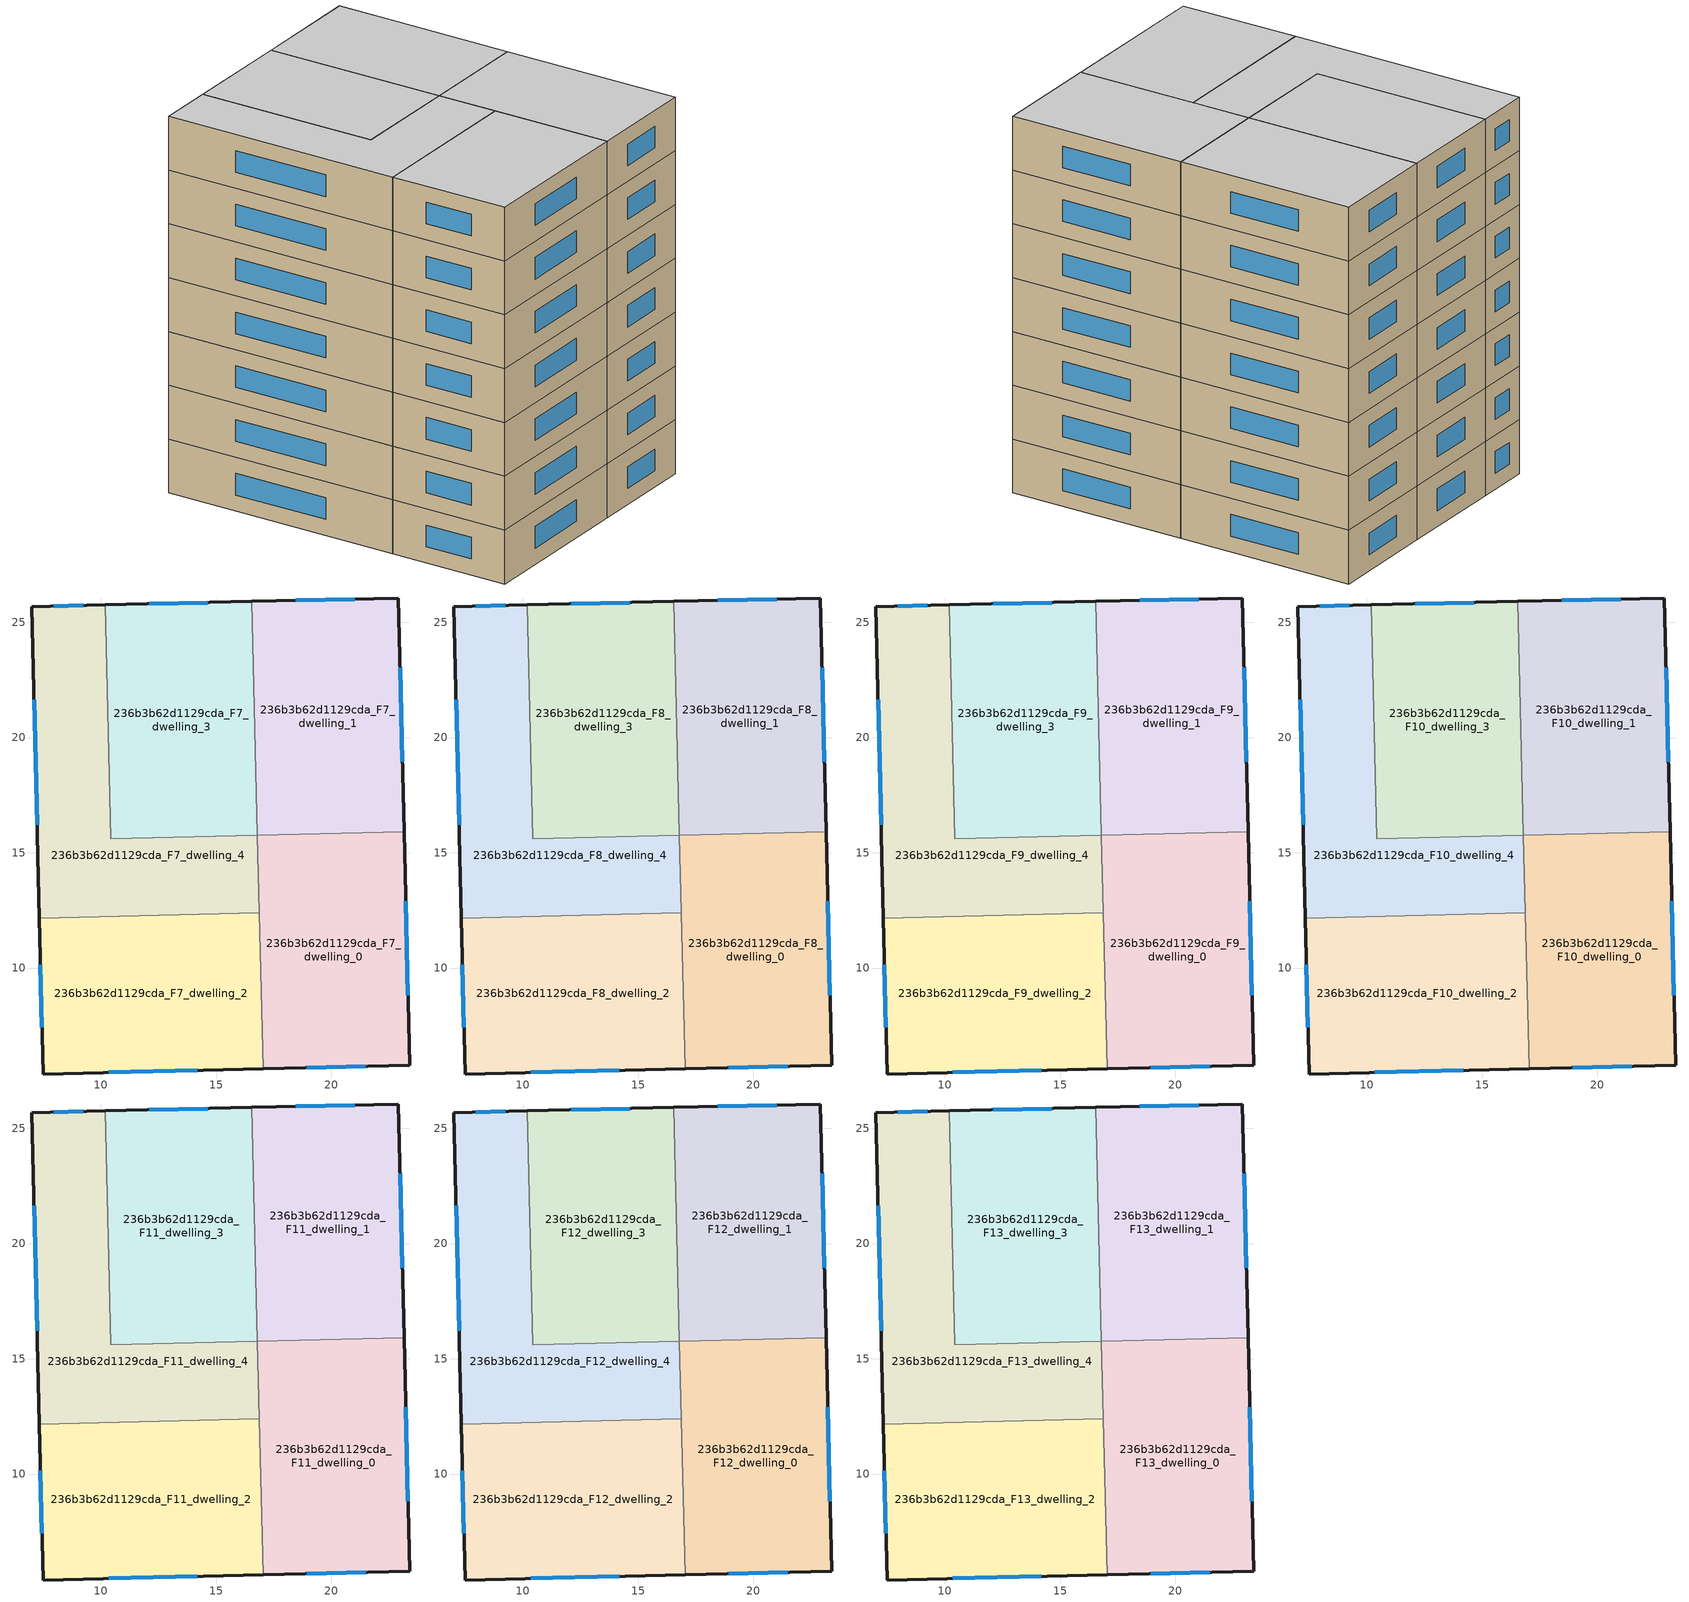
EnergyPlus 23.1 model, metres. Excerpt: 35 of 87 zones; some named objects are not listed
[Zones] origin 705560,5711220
236b3b62d1129cda_F7_dwelling_0
 floor to 236b3b62d1129cda_F6_dwelling_0 (EU_floor_Construction): 23.16,15.92 23.4,5.79 17.04,5.64 16.8,15.77 z21
 wall outside (EU_wall_Construction): 17.04,5.64 23.4,5.79 23.16,15.92 z21:24
 wall to 236b3b62d1129cda_F7_dwelling_1 (EU_wall_Construction): 23.16,15.92 16.8,15.77 z21:24
 wall to 236b3b62d1129cda_F7_dwelling_2 (EU_wall_Construction): 16.88,12.39 17.04,5.64 z21:24
 wall to 236b3b62d1129cda_F7_dwelling_4 (EU_wall_Construction): 16.8,15.77 16.88,12.39 z21:24
 window (EU_Window_Construction): 23.33,8.83 23.23,12.89 / 18.94,5.68 21.5,5.75 z21.9:23.1
236b3b62d1129cda_F7_dwelling_1
 floor to 236b3b62d1129cda_F6_dwelling_1 (EU_floor_Construction): 22.91,26.05 23.16,15.92 16.8,15.77 16.55,25.9 z21
 wall outside (EU_wall_Construction): 23.16,15.92 22.91,26.05 16.55,25.9 z21:24
 wall to 236b3b62d1129cda_F7_dwelling_3 (EU_wall_Construction): 16.55,25.9 16.8,15.77 z21:24
 window (EU_Window_Construction): 23.08,18.96 22.99,23.02 / 21.01,26.01 18.46,25.95 z21.9:23.1
236b3b62d1129cda_F7_dwelling_2
 floor to 236b3b62d1129cda_F6_dwelling_2 (EU_floor_Construction): 16.88,12.39 17.04,5.64 7.5,5.41 7.33,12.16 z21
 wall outside (EU_wall_Construction): 7.33,12.16 7.5,5.41 17.04,5.64 z21:24
 wall to 236b3b62d1129cda_F7_dwelling_4 (EU_wall_Construction): 16.88,12.39 7.33,12.16 z21:24
 window (EU_Window_Construction): 7.38,10.14 7.45,7.43 / 10.35,5.47 14.18,5.57 z21.9:23.1
236b3b62d1129cda_F7_dwelling_3
 floor to 236b3b62d1129cda_F6_dwelling_3 (EU_floor_Construction): 16.55,25.9 16.8,15.77 10.43,15.62 10.19,25.75 z21
 wall outside (EU_wall_Construction): 16.55,25.9 10.19,25.75 z21:24
 wall to 236b3b62d1129cda_F7_dwelling_4 (EU_wall_Construction): 10.19,25.75 10.43,15.62 16.8,15.77 z21:24
 window (EU_Window_Construction): 14.65,25.86 12.09,25.8 z21.9:23.1
236b3b62d1129cda_F7_dwelling_4
 floor to 236b3b62d1129cda_F6_dwelling_4 (EU_floor_Construction): 10.19,25.75 10.43,15.62 16.8,15.77 16.88,12.39 7.33,12.16 7.01,25.68 z21
 wall outside (EU_wall_Construction): 10.19,25.75 7.01,25.68 7.33,12.16 z21:24
 window (EU_Window_Construction): 7.11,21.63 7.24,16.21 / 9.24,25.73 7.96,25.7 z21.9:23.1
236b3b62d1129cda_F8_dwelling_0
 floor to 236b3b62d1129cda_F7_dwelling_0 (EU_floor_Construction): 23.16,15.92 23.4,5.79 17.04,5.64 16.8,15.77 z24
 wall outside (EU_wall_Construction): 17.04,5.64 23.4,5.79 23.16,15.92 z24:27
 wall to 236b3b62d1129cda_F8_dwelling_1 (EU_wall_Construction): 23.16,15.92 16.8,15.77 z24:27
 wall to 236b3b62d1129cda_F8_dwelling_2 (EU_wall_Construction): 16.88,12.39 17.04,5.64 z24:27
 wall to 236b3b62d1129cda_F8_dwelling_4 (EU_wall_Construction): 16.8,15.77 16.88,12.39 z24:27
 window (EU_Window_Construction): 23.33,8.83 23.23,12.89 / 18.94,5.68 21.5,5.75 z24.9:26.1
236b3b62d1129cda_F8_dwelling_1
 floor to 236b3b62d1129cda_F7_dwelling_1 (EU_floor_Construction): 22.91,26.05 23.16,15.92 16.8,15.77 16.55,25.9 z24
 wall outside (EU_wall_Construction): 23.16,15.92 22.91,26.05 16.55,25.9 z24:27
 wall to 236b3b62d1129cda_F8_dwelling_3 (EU_wall_Construction): 16.55,25.9 16.8,15.77 z24:27
 window (EU_Window_Construction): 23.08,18.96 22.99,23.02 / 21.01,26.01 18.46,25.95 z24.9:26.1
236b3b62d1129cda_F8_dwelling_2
 floor to 236b3b62d1129cda_F7_dwelling_2 (EU_floor_Construction): 16.88,12.39 17.04,5.64 7.5,5.41 7.33,12.16 z24
 wall outside (EU_wall_Construction): 7.33,12.16 7.5,5.41 17.04,5.64 z24:27
 wall to 236b3b62d1129cda_F8_dwelling_4 (EU_wall_Construction): 16.88,12.39 7.33,12.16 z24:27
 window (EU_Window_Construction): 7.38,10.14 7.45,7.43 / 10.35,5.47 14.18,5.57 z24.9:26.1
236b3b62d1129cda_F8_dwelling_3
 floor to 236b3b62d1129cda_F7_dwelling_3 (EU_floor_Construction): 16.55,25.9 16.8,15.77 10.43,15.62 10.19,25.75 z24
 wall outside (EU_wall_Construction): 16.55,25.9 10.19,25.75 z24:27
 wall to 236b3b62d1129cda_F8_dwelling_4 (EU_wall_Construction): 10.19,25.75 10.43,15.62 16.8,15.77 z24:27
 window (EU_Window_Construction): 14.65,25.86 12.09,25.8 z24.9:26.1
236b3b62d1129cda_F8_dwelling_4
 floor to 236b3b62d1129cda_F7_dwelling_4 (EU_floor_Construction): 10.19,25.75 10.43,15.62 16.8,15.77 16.88,12.39 7.33,12.16 7.01,25.68 z24
 wall outside (EU_wall_Construction): 10.19,25.75 7.01,25.68 7.33,12.16 z24:27
 window (EU_Window_Construction): 7.11,21.63 7.24,16.21 / 9.24,25.73 7.96,25.7 z24.9:26.1
236b3b62d1129cda_F9_dwelling_0
 floor to 236b3b62d1129cda_F8_dwelling_0 (EU_floor_Construction): 23.16,15.92 23.4,5.79 17.04,5.64 16.8,15.77 z27
 wall outside (EU_wall_Construction): 17.04,5.64 23.4,5.79 23.16,15.92 z27:30
 wall to 236b3b62d1129cda_F9_dwelling_1 (EU_wall_Construction): 23.16,15.92 16.8,15.77 z27:30
 wall to 236b3b62d1129cda_F9_dwelling_2 (EU_wall_Construction): 16.88,12.39 17.04,5.64 z27:30
 wall to 236b3b62d1129cda_F9_dwelling_4 (EU_wall_Construction): 16.8,15.77 16.88,12.39 z27:30
 window (EU_Window_Construction): 23.33,8.83 23.23,12.89 / 18.94,5.68 21.5,5.75 z27.9:29.1
236b3b62d1129cda_F9_dwelling_1
 floor to 236b3b62d1129cda_F8_dwelling_1 (EU_floor_Construction): 22.91,26.05 23.16,15.92 16.8,15.77 16.55,25.9 z27
 wall outside (EU_wall_Construction): 23.16,15.92 22.91,26.05 16.55,25.9 z27:30
 wall to 236b3b62d1129cda_F9_dwelling_3 (EU_wall_Construction): 16.55,25.9 16.8,15.77 z27:30
 window (EU_Window_Construction): 23.08,18.96 22.99,23.02 / 21.01,26.01 18.46,25.95 z27.9:29.1
236b3b62d1129cda_F9_dwelling_2
 floor to 236b3b62d1129cda_F8_dwelling_2 (EU_floor_Construction): 16.88,12.39 17.04,5.64 7.5,5.41 7.33,12.16 z27
 wall outside (EU_wall_Construction): 7.33,12.16 7.5,5.41 17.04,5.64 z27:30
 wall to 236b3b62d1129cda_F9_dwelling_4 (EU_wall_Construction): 16.88,12.39 7.33,12.16 z27:30
 window (EU_Window_Construction): 7.38,10.14 7.45,7.43 / 10.35,5.47 14.18,5.57 z27.9:29.1
236b3b62d1129cda_F9_dwelling_3
 floor to 236b3b62d1129cda_F8_dwelling_3 (EU_floor_Construction): 16.55,25.9 16.8,15.77 10.43,15.62 10.19,25.75 z27
 wall outside (EU_wall_Construction): 16.55,25.9 10.19,25.75 z27:30
 wall to 236b3b62d1129cda_F9_dwelling_4 (EU_wall_Construction): 10.19,25.75 10.43,15.62 16.8,15.77 z27:30
 window (EU_Window_Construction): 14.65,25.86 12.09,25.8 z27.9:29.1
236b3b62d1129cda_F9_dwelling_4
 floor to 236b3b62d1129cda_F8_dwelling_4 (EU_floor_Construction): 10.19,25.75 10.43,15.62 16.8,15.77 16.88,12.39 7.33,12.16 7.01,25.68 z27
 wall outside (EU_wall_Construction): 10.19,25.75 7.01,25.68 7.33,12.16 z27:30
 window (EU_Window_Construction): 7.11,21.63 7.24,16.21 / 9.24,25.73 7.96,25.7 z27.9:29.1
236b3b62d1129cda_F10_dwelling_0
 floor to 236b3b62d1129cda_F9_dwelling_0 (EU_floor_Construction): 23.16,15.92 23.4,5.79 17.04,5.64 16.8,15.77 z30
 wall outside (EU_wall_Construction): 17.04,5.64 23.4,5.79 23.16,15.92 z30:33
 wall to 236b3b62d1129cda_F10_dwelling_1 (EU_wall_Construction): 23.16,15.92 16.8,15.77 z30:33
 wall to 236b3b62d1129cda_F10_dwelling_2 (EU_wall_Construction): 16.88,12.39 17.04,5.64 z30:33
 wall to 236b3b62d1129cda_F10_dwelling_4 (EU_wall_Construction): 16.8,15.77 16.88,12.39 z30:33
 window (EU_Window_Construction): 23.33,8.83 23.23,12.89 / 18.94,5.68 21.5,5.75 z30.9:32.1
236b3b62d1129cda_F10_dwelling_1
 floor to 236b3b62d1129cda_F9_dwelling_1 (EU_floor_Construction): 22.91,26.05 23.16,15.92 16.8,15.77 16.55,25.9 z30
 wall outside (EU_wall_Construction): 23.16,15.92 22.91,26.05 16.55,25.9 z30:33
 wall to 236b3b62d1129cda_F10_dwelling_3 (EU_wall_Construction): 16.55,25.9 16.8,15.77 z30:33
 window (EU_Window_Construction): 23.08,18.96 22.99,23.02 / 21.01,26.01 18.46,25.95 z30.9:32.1
236b3b62d1129cda_F10_dwelling_2
 floor to 236b3b62d1129cda_F9_dwelling_2 (EU_floor_Construction): 16.88,12.39 17.04,5.64 7.5,5.41 7.33,12.16 z30
 wall outside (EU_wall_Construction): 7.33,12.16 7.5,5.41 17.04,5.64 z30:33
 wall to 236b3b62d1129cda_F10_dwelling_4 (EU_wall_Construction): 16.88,12.39 7.33,12.16 z30:33
 window (EU_Window_Construction): 7.38,10.14 7.45,7.43 / 10.35,5.47 14.18,5.57 z30.9:32.1
236b3b62d1129cda_F10_dwelling_3
 floor to 236b3b62d1129cda_F9_dwelling_3 (EU_floor_Construction): 16.55,25.9 16.8,15.77 10.43,15.62 10.19,25.75 z30
 wall outside (EU_wall_Construction): 16.55,25.9 10.19,25.75 z30:33
 wall to 236b3b62d1129cda_F10_dwelling_4 (EU_wall_Construction): 10.19,25.75 10.43,15.62 16.8,15.77 z30:33
 window (EU_Window_Construction): 14.65,25.86 12.09,25.8 z30.9:32.1
236b3b62d1129cda_F10_dwelling_4
 floor to 236b3b62d1129cda_F9_dwelling_4 (EU_floor_Construction): 10.19,25.75 10.43,15.62 16.8,15.77 16.88,12.39 7.33,12.16 7.01,25.68 z30
 wall outside (EU_wall_Construction): 10.19,25.75 7.01,25.68 7.33,12.16 z30:33
 window (EU_Window_Construction): 7.11,21.63 7.24,16.21 / 9.24,25.73 7.96,25.7 z30.9:32.1
236b3b62d1129cda_F11_dwelling_0
 floor to 236b3b62d1129cda_F10_dwelling_0 (EU_floor_Construction): 23.16,15.92 23.4,5.79 17.04,5.64 16.8,15.77 z33
 wall outside (EU_wall_Construction): 17.04,5.64 23.4,5.79 23.16,15.92 z33:36
 wall to 236b3b62d1129cda_F11_dwelling_1 (EU_wall_Construction): 23.16,15.92 16.8,15.77 z33:36
 wall to 236b3b62d1129cda_F11_dwelling_2 (EU_wall_Construction): 16.88,12.39 17.04,5.64 z33:36
 wall to 236b3b62d1129cda_F11_dwelling_4 (EU_wall_Construction): 16.8,15.77 16.88,12.39 z33:36
 window (EU_Window_Construction): 23.33,8.83 23.23,12.89 / 18.94,5.68 21.5,5.75 z33.9:35.1
236b3b62d1129cda_F11_dwelling_1
 floor to 236b3b62d1129cda_F10_dwelling_1 (EU_floor_Construction): 22.91,26.05 23.16,15.92 16.8,15.77 16.55,25.9 z33
 wall outside (EU_wall_Construction): 23.16,15.92 22.91,26.05 16.55,25.9 z33:36
 wall to 236b3b62d1129cda_F11_dwelling_3 (EU_wall_Construction): 16.55,25.9 16.8,15.77 z33:36
 window (EU_Window_Construction): 23.08,18.96 22.99,23.02 / 21.01,26.01 18.46,25.95 z33.9:35.1
236b3b62d1129cda_F11_dwelling_2
 floor to 236b3b62d1129cda_F10_dwelling_2 (EU_floor_Construction): 16.88,12.39 17.04,5.64 7.5,5.41 7.33,12.16 z33
 wall outside (EU_wall_Construction): 7.33,12.16 7.5,5.41 17.04,5.64 z33:36
 wall to 236b3b62d1129cda_F11_dwelling_4 (EU_wall_Construction): 16.88,12.39 7.33,12.16 z33:36
 window (EU_Window_Construction): 7.38,10.14 7.45,7.43 / 10.35,5.47 14.18,5.57 z33.9:35.1
236b3b62d1129cda_F11_dwelling_3
 floor to 236b3b62d1129cda_F10_dwelling_3 (EU_floor_Construction): 16.55,25.9 16.8,15.77 10.43,15.62 10.19,25.75 z33
 wall outside (EU_wall_Construction): 16.55,25.9 10.19,25.75 z33:36
 wall to 236b3b62d1129cda_F11_dwelling_4 (EU_wall_Construction): 10.19,25.75 10.43,15.62 16.8,15.77 z33:36
 window (EU_Window_Construction): 14.65,25.86 12.09,25.8 z33.9:35.1
236b3b62d1129cda_F11_dwelling_4
 floor to 236b3b62d1129cda_F10_dwelling_4 (EU_floor_Construction): 10.19,25.75 10.43,15.62 16.8,15.77 16.88,12.39 7.33,12.16 7.01,25.68 z33
 wall outside (EU_wall_Construction): 10.19,25.75 7.01,25.68 7.33,12.16 z33:36
 window (EU_Window_Construction): 7.11,21.63 7.24,16.21 / 9.24,25.73 7.96,25.7 z33.9:35.1
236b3b62d1129cda_F12_dwelling_0
 floor to 236b3b62d1129cda_F11_dwelling_0 (EU_floor_Construction): 23.16,15.92 23.4,5.79 17.04,5.64 16.8,15.77 z36
 wall outside (EU_wall_Construction): 17.04,5.64 23.4,5.79 23.16,15.92 z36:39
 wall to 236b3b62d1129cda_F12_dwelling_1 (EU_wall_Construction): 23.16,15.92 16.8,15.77 z36:39
 wall to 236b3b62d1129cda_F12_dwelling_2 (EU_wall_Construction): 16.88,12.39 17.04,5.64 z36:39
 wall to 236b3b62d1129cda_F12_dwelling_4 (EU_wall_Construction): 16.8,15.77 16.88,12.39 z36:39
 window (EU_Window_Construction): 23.33,8.83 23.23,12.89 / 18.94,5.68 21.5,5.75 z36.9:38.1
236b3b62d1129cda_F12_dwelling_1
 floor to 236b3b62d1129cda_F11_dwelling_1 (EU_floor_Construction): 22.91,26.05 23.16,15.92 16.8,15.77 16.55,25.9 z36
 wall outside (EU_wall_Construction): 23.16,15.92 22.91,26.05 16.55,25.9 z36:39
 wall to 236b3b62d1129cda_F12_dwelling_3 (EU_wall_Construction): 16.55,25.9 16.8,15.77 z36:39
 window (EU_Window_Construction): 23.08,18.96 22.99,23.02 / 21.01,26.01 18.46,25.95 z36.9:38.1
236b3b62d1129cda_F12_dwelling_2
 floor to 236b3b62d1129cda_F11_dwelling_2 (EU_floor_Construction): 16.88,12.39 17.04,5.64 7.5,5.41 7.33,12.16 z36
 wall outside (EU_wall_Construction): 7.33,12.16 7.5,5.41 17.04,5.64 z36:39
 wall to 236b3b62d1129cda_F12_dwelling_4 (EU_wall_Construction): 16.88,12.39 7.33,12.16 z36:39
 window (EU_Window_Construction): 7.38,10.14 7.45,7.43 / 10.35,5.47 14.18,5.57 z36.9:38.1
236b3b62d1129cda_F12_dwelling_3
 floor to 236b3b62d1129cda_F11_dwelling_3 (EU_floor_Construction): 16.55,25.9 16.8,15.77 10.43,15.62 10.19,25.75 z36
 wall outside (EU_wall_Construction): 16.55,25.9 10.19,25.75 z36:39
 wall to 236b3b62d1129cda_F12_dwelling_4 (EU_wall_Construction): 10.19,25.75 10.43,15.62 16.8,15.77 z36:39
 window (EU_Window_Construction): 14.65,25.86 12.09,25.8 z36.9:38.1
236b3b62d1129cda_F12_dwelling_4
 floor to 236b3b62d1129cda_F11_dwelling_4 (EU_floor_Construction): 10.19,25.75 10.43,15.62 16.8,15.77 16.88,12.39 7.33,12.16 7.01,25.68 z36
 wall outside (EU_wall_Construction): 10.19,25.75 7.01,25.68 7.33,12.16 z36:39
 window (EU_Window_Construction): 7.11,21.63 7.24,16.21 / 9.24,25.73 7.96,25.7 z36.9:38.1
236b3b62d1129cda_F13_dwelling_0
 floor to 236b3b62d1129cda_F12_dwelling_0 (EU_floor_Construction): 23.16,15.92 23.4,5.79 17.04,5.64 16.8,15.77 z39
 wall outside (EU_wall_Construction): 17.04,5.64 23.4,5.79 23.16,15.92 z39:42
 wall to 236b3b62d1129cda_F13_dwelling_1 (EU_wall_Construction): 23.16,15.92 16.8,15.77 z39:42
 wall to 236b3b62d1129cda_F13_dwelling_2 (EU_wall_Construction): 16.88,12.39 17.04,5.64 z39:42
 wall to 236b3b62d1129cda_F13_dwelling_4 (EU_wall_Construction): 16.8,15.77 16.88,12.39 z39:42
 window (EU_Window_Construction): 23.33,8.83 23.23,12.89 / 18.94,5.68 21.5,5.75 z39.9:41.1
 ceiling to 236b3b62d1129cda_F14_dwelling_0 (EU_floor_Construction): 23.4,5.79 23.16,15.92 16.8,15.77 17.04,5.64 z42
236b3b62d1129cda_F13_dwelling_1
 floor to 236b3b62d1129cda_F12_dwelling_1 (EU_floor_Construction): 22.91,26.05 23.16,15.92 16.8,15.77 16.55,25.9 z39
 wall outside (EU_wall_Construction): 23.16,15.92 22.91,26.05 16.55,25.9 z39:42
 wall to 236b3b62d1129cda_F13_dwelling_3 (EU_wall_Construction): 16.55,25.9 16.8,15.77 z39:42
 window (EU_Window_Construction): 23.08,18.96 22.99,23.02 / 21.01,26.01 18.46,25.95 z39.9:41.1
 ceiling to 236b3b62d1129cda_F14_dwelling_1 (EU_floor_Construction): 23.16,15.92 22.91,26.05 16.55,25.9 16.8,15.77 z42
236b3b62d1129cda_F13_dwelling_2
 floor to 236b3b62d1129cda_F12_dwelling_2 (EU_floor_Construction): 16.88,12.39 17.04,5.64 7.5,5.41 7.33,12.16 z39
 wall outside (EU_wall_Construction): 7.33,12.16 7.5,5.41 17.04,5.64 z39:42
 wall to 236b3b62d1129cda_F13_dwelling_4 (EU_wall_Construction): 16.88,12.39 7.33,12.16 z39:42
 window (EU_Window_Construction): 7.38,10.14 7.45,7.43 / 10.35,5.47 14.18,5.57 z39.9:41.1
 ceiling to 236b3b62d1129cda_F14_dwelling_2 (EU_floor_Construction): 17.04,5.64 16.88,12.39 7.33,12.16 7.5,5.41 z42
236b3b62d1129cda_F13_dwelling_3
 floor to 236b3b62d1129cda_F12_dwelling_3 (EU_floor_Construction): 16.55,25.9 16.8,15.77 10.43,15.62 10.19,25.75 z39
 wall outside (EU_wall_Construction): 16.55,25.9 10.19,25.75 z39:42
 wall to 236b3b62d1129cda_F13_dwelling_4 (EU_wall_Construction): 10.19,25.75 10.43,15.62 16.8,15.77 z39:42
 window (EU_Window_Construction): 14.65,25.86 12.09,25.8 z39.9:41.1
 ceiling to 236b3b62d1129cda_F14_dwelling_3 (EU_floor_Construction): 16.8,15.77 16.55,25.9 10.19,25.75 10.43,15.62 z42
236b3b62d1129cda_F13_dwelling_4
 floor to 236b3b62d1129cda_F12_dwelling_4 (EU_floor_Construction): 10.19,25.75 10.43,15.62 16.8,15.77 16.88,12.39 7.33,12.16 7.01,25.68 z39
 wall outside (EU_wall_Construction): 10.19,25.75 7.01,25.68 7.33,12.16 z39:42
 window (EU_Window_Construction): 7.11,21.63 7.24,16.21 / 9.24,25.73 7.96,25.7 z39.9:41.1
 ceiling to 236b3b62d1129cda_F14_dwelling_4 (EU_floor_Construction): 16.88,12.39 16.8,15.77 10.43,15.62 10.19,25.75 7.01,25.68 7.33,12.16 z42
[Building]
EU S2 Campaign: North Axis=0; Terrain=City; Solar Distribution=FullExterior
[Site:Location]
London: Latitude=51.5; Longitude=-0.5; Time Zone=0; Elevation=25
[SizingPeriod:WeatherFileDays]
AnnualSizingPeriod: Begin Month=1; Begin Day of Month=1; End Month=12; End Day of Month=31; Day of Week for Start Day=Monday; Use Weather File Daylight Saving Period=No; Use Weather File Rain and Snow Indicators=No
[MATERIAL]
EU_InternalMass_Material: Roughness=MediumRough; Thickness=0.1; Conductivity=1; Density=1800; Specific Heat=900; Thermal Absorptance=0.9; Solar Absorptance=0.7; Visible Absorptance=0.7
[MATERIAL:NOMASS] Roughness=MediumRough; Thermal Absorptance=0.9; Solar Absorptance=0.7; Visible Absorptance=0.7
Name | Thermal Resistance
EU_wall_NoMass | 1.04674
EU_floor_NoMass | 2.04616
[WINDOWMATERIAL:SIMPLEGLAZINGSYSTEM]
EU_Window_SimpleGlazing: UFactor=4.25843; Solar Heat Gain Coefficient=0.85; Visible Transmittance=0.85
[CONSTRUCTION]
EU_wall_Construction: EU_wall_NoMass
EU_floor_Construction: EU_floor_NoMass
EU_Window_Construction: EU_Window_SimpleGlazing
EU_InternalMass_Construction: EU_InternalMass_Material
[ZONE] Type=1; Multiplier=1; Ceiling Height=autocalculate; Floor Area=autocalculate; Part of Total Floor Area=Yes
Name | Volume
236b3b62d1129cda_F7_dwelling_0; 236b3b62d1129cda_F8_dwelling_0; 236b3b62d1129cda_F9_dwelling_0; 236b3b62d1129cda_F10_dwelling_0; 236b3b62d1129cda_F11_dwelling_0; 236b3b62d1129cda_F12_dwelling_0; 236b3b62d1129cda_F13_dwelling_0 | 193.482
236b3b62d1129cda_F7_dwelling_1; 236b3b62d1129cda_F8_dwelling_1; 236b3b62d1129cda_F9_dwelling_1; 236b3b62d1129cda_F10_dwelling_1; 236b3b62d1129cda_F11_dwelling_1; 236b3b62d1129cda_F12_dwelling_1; 236b3b62d1129cda_F13_dwelling_1 | 193.453
236b3b62d1129cda_F7_dwelling_2; 236b3b62d1129cda_F8_dwelling_2; 236b3b62d1129cda_F9_dwelling_2; 236b3b62d1129cda_F10_dwelling_2; 236b3b62d1129cda_F11_dwelling_2; 236b3b62d1129cda_F12_dwelling_2; 236b3b62d1129cda_F13_dwelling_2 | 193.499
236b3b62d1129cda_F7_dwelling_3; 236b3b62d1129cda_F8_dwelling_3; 236b3b62d1129cda_F9_dwelling_3; 236b3b62d1129cda_F10_dwelling_3; 236b3b62d1129cda_F11_dwelling_3; 236b3b62d1129cda_F12_dwelling_3; 236b3b62d1129cda_F13_dwelling_3 | 193.485
236b3b62d1129cda_F7_dwelling_4; 236b3b62d1129cda_F8_dwelling_4; 236b3b62d1129cda_F9_dwelling_4; 236b3b62d1129cda_F10_dwelling_4; 236b3b62d1129cda_F11_dwelling_4; 236b3b62d1129cda_F12_dwelling_4; 236b3b62d1129cda_F13_dwelling_4 | 193.498
[INTERNALMASS] Construction=EU_InternalMass_Construction
Name | Zone or ZoneList | Surface Area
236b3b62d1129cda_F7_dwelling_0_EU_InternalMass | 236b3b62d1129cda_F7_dwelling_0 | 64.4943
236b3b62d1129cda_F7_dwelling_1_EU_InternalMass | 236b3b62d1129cda_F7_dwelling_1 | 64.4856
236b3b62d1129cda_F7_dwelling_2_EU_InternalMass | 236b3b62d1129cda_F7_dwelling_2 | 64.4966
236b3b62d1129cda_F7_dwelling_3_EU_InternalMass | 236b3b62d1129cda_F7_dwelling_3 | 64.4966
236b3b62d1129cda_F7_dwelling_4_EU_InternalMass | 236b3b62d1129cda_F7_dwelling_4 | 64.4993
236b3b62d1129cda_F8_dwelling_0_EU_InternalMass | 236b3b62d1129cda_F8_dwelling_0 | 64.4943
236b3b62d1129cda_F8_dwelling_1_EU_InternalMass | 236b3b62d1129cda_F8_dwelling_1 | 64.4856
236b3b62d1129cda_F8_dwelling_2_EU_InternalMass | 236b3b62d1129cda_F8_dwelling_2 | 64.4966
236b3b62d1129cda_F8_dwelling_3_EU_InternalMass | 236b3b62d1129cda_F8_dwelling_3 | 64.4966
236b3b62d1129cda_F8_dwelling_4_EU_InternalMass | 236b3b62d1129cda_F8_dwelling_4 | 64.4993
236b3b62d1129cda_F9_dwelling_0_EU_InternalMass | 236b3b62d1129cda_F9_dwelling_0 | 64.4943
236b3b62d1129cda_F9_dwelling_1_EU_InternalMass | 236b3b62d1129cda_F9_dwelling_1 | 64.4856
236b3b62d1129cda_F9_dwelling_2_EU_InternalMass | 236b3b62d1129cda_F9_dwelling_2 | 64.4966
236b3b62d1129cda_F9_dwelling_3_EU_InternalMass | 236b3b62d1129cda_F9_dwelling_3 | 64.4966
236b3b62d1129cda_F9_dwelling_4_EU_InternalMass | 236b3b62d1129cda_F9_dwelling_4 | 64.4993
236b3b62d1129cda_F10_dwelling_0_EU_InternalMass | 236b3b62d1129cda_F10_dwelling_0 | 64.4943
236b3b62d1129cda_F10_dwelling_1_EU_InternalMass | 236b3b62d1129cda_F10_dwelling_1 | 64.4856
236b3b62d1129cda_F10_dwelling_2_EU_InternalMass | 236b3b62d1129cda_F10_dwelling_2 | 64.4966
236b3b62d1129cda_F10_dwelling_3_EU_InternalMass | 236b3b62d1129cda_F10_dwelling_3 | 64.4966
236b3b62d1129cda_F10_dwelling_4_EU_InternalMass | 236b3b62d1129cda_F10_dwelling_4 | 64.4993
236b3b62d1129cda_F11_dwelling_0_EU_InternalMass | 236b3b62d1129cda_F11_dwelling_0 | 64.4943
236b3b62d1129cda_F11_dwelling_1_EU_InternalMass | 236b3b62d1129cda_F11_dwelling_1 | 64.4856
236b3b62d1129cda_F11_dwelling_2_EU_InternalMass | 236b3b62d1129cda_F11_dwelling_2 | 64.4966
236b3b62d1129cda_F11_dwelling_3_EU_InternalMass | 236b3b62d1129cda_F11_dwelling_3 | 64.4966
236b3b62d1129cda_F11_dwelling_4_EU_InternalMass | 236b3b62d1129cda_F11_dwelling_4 | 64.4993
236b3b62d1129cda_F12_dwelling_0_EU_InternalMass | 236b3b62d1129cda_F12_dwelling_0 | 64.4943
236b3b62d1129cda_F12_dwelling_1_EU_InternalMass | 236b3b62d1129cda_F12_dwelling_1 | 64.4856
236b3b62d1129cda_F12_dwelling_2_EU_InternalMass | 236b3b62d1129cda_F12_dwelling_2 | 64.4966
236b3b62d1129cda_F12_dwelling_3_EU_InternalMass | 236b3b62d1129cda_F12_dwelling_3 | 64.4966
236b3b62d1129cda_F12_dwelling_4_EU_InternalMass | 236b3b62d1129cda_F12_dwelling_4 | 64.4993
236b3b62d1129cda_F13_dwelling_0_EU_InternalMass | 236b3b62d1129cda_F13_dwelling_0 | 64.4943
236b3b62d1129cda_F13_dwelling_1_EU_InternalMass | 236b3b62d1129cda_F13_dwelling_1 | 64.4856
236b3b62d1129cda_F13_dwelling_2_EU_InternalMass | 236b3b62d1129cda_F13_dwelling_2 | 64.4966
236b3b62d1129cda_F13_dwelling_3_EU_InternalMass | 236b3b62d1129cda_F13_dwelling_3 | 64.4966
236b3b62d1129cda_F13_dwelling_4_EU_InternalMass | 236b3b62d1129cda_F13_dwelling_4 | 64.4993
[OTHEREQUIPMENT] Fuel Type=Electricity; Design Level Calculation Method=Watts/Area; Power per Zone Floor Area=1; Fraction Latent=0; Fraction Radiant=0; Fraction Lost=0; Carbon Dioxide Generation Rate=0; EndUse Subcategory=EU_Step8_InternalGains
Name | Zone or ZoneList or Space or SpaceList | Schedule
EU_Step8_InternalGain_236b3b62d1129cda_F7_dwelling_0_f000 | 236b3b62d1129cda_F7_dwelling_0 | EU_Step8_GainSchedule_236b3b62d1129cda_F7_dwelling_0_f000
EU_Step8_InternalGain_236b3b62d1129cda_F7_dwelling_1_f000 | 236b3b62d1129cda_F7_dwelling_1 | EU_Step8_GainSchedule_236b3b62d1129cda_F7_dwelling_1_f000
EU_Step8_InternalGain_236b3b62d1129cda_F7_dwelling_2_f000 | 236b3b62d1129cda_F7_dwelling_2 | EU_Step8_GainSchedule_236b3b62d1129cda_F7_dwelling_2_f000
EU_Step8_InternalGain_236b3b62d1129cda_F7_dwelling_3_f000 | 236b3b62d1129cda_F7_dwelling_3 | EU_Step8_GainSchedule_236b3b62d1129cda_F7_dwelling_3_f000
EU_Step8_InternalGain_236b3b62d1129cda_F7_dwelling_4_f000 | 236b3b62d1129cda_F7_dwelling_4 | EU_Step8_GainSchedule_236b3b62d1129cda_F7_dwelling_4_f000
EU_Step8_InternalGain_236b3b62d1129cda_F8_dwelling_0_f000 | 236b3b62d1129cda_F8_dwelling_0 | EU_Step8_GainSchedule_236b3b62d1129cda_F8_dwelling_0_f000
EU_Step8_InternalGain_236b3b62d1129cda_F8_dwelling_1_f000 | 236b3b62d1129cda_F8_dwelling_1 | EU_Step8_GainSchedule_236b3b62d1129cda_F8_dwelling_1_f000
EU_Step8_InternalGain_236b3b62d1129cda_F8_dwelling_2_f000 | 236b3b62d1129cda_F8_dwelling_2 | EU_Step8_GainSchedule_236b3b62d1129cda_F8_dwelling_2_f000
EU_Step8_InternalGain_236b3b62d1129cda_F8_dwelling_3_f000 | 236b3b62d1129cda_F8_dwelling_3 | EU_Step8_GainSchedule_236b3b62d1129cda_F8_dwelling_3_f000
EU_Step8_InternalGain_236b3b62d1129cda_F8_dwelling_4_f000 | 236b3b62d1129cda_F8_dwelling_4 | EU_Step8_GainSchedule_236b3b62d1129cda_F8_dwelling_4_f000
EU_Step8_InternalGain_236b3b62d1129cda_F9_dwelling_0_f000 | 236b3b62d1129cda_F9_dwelling_0 | EU_Step8_GainSchedule_236b3b62d1129cda_F9_dwelling_0_f000
EU_Step8_InternalGain_236b3b62d1129cda_F9_dwelling_1_f000 | 236b3b62d1129cda_F9_dwelling_1 | EU_Step8_GainSchedule_236b3b62d1129cda_F9_dwelling_1_f000
EU_Step8_InternalGain_236b3b62d1129cda_F9_dwelling_2_f000 | 236b3b62d1129cda_F9_dwelling_2 | EU_Step8_GainSchedule_236b3b62d1129cda_F9_dwelling_2_f000
EU_Step8_InternalGain_236b3b62d1129cda_F9_dwelling_3_f000 | 236b3b62d1129cda_F9_dwelling_3 | EU_Step8_GainSchedule_236b3b62d1129cda_F9_dwelling_3_f000
EU_Step8_InternalGain_236b3b62d1129cda_F9_dwelling_4_f000 | 236b3b62d1129cda_F9_dwelling_4 | EU_Step8_GainSchedule_236b3b62d1129cda_F9_dwelling_4_f000
EU_Step8_InternalGain_236b3b62d1129cda_F10_dwelling_0_f000 | 236b3b62d1129cda_F10_dwelling_0 | EU_Step8_GainSchedule_236b3b62d1129cda_F10_dwelling_0_f000
EU_Step8_InternalGain_236b3b62d1129cda_F10_dwelling_1_f000 | 236b3b62d1129cda_F10_dwelling_1 | EU_Step8_GainSchedule_236b3b62d1129cda_F10_dwelling_1_f000
EU_Step8_InternalGain_236b3b62d1129cda_F10_dwelling_2_f000 | 236b3b62d1129cda_F10_dwelling_2 | EU_Step8_GainSchedule_236b3b62d1129cda_F10_dwelling_2_f000
EU_Step8_InternalGain_236b3b62d1129cda_F10_dwelling_3_f000 | 236b3b62d1129cda_F10_dwelling_3 | EU_Step8_GainSchedule_236b3b62d1129cda_F10_dwelling_3_f000
EU_Step8_InternalGain_236b3b62d1129cda_F10_dwelling_4_f000 | 236b3b62d1129cda_F10_dwelling_4 | EU_Step8_GainSchedule_236b3b62d1129cda_F10_dwelling_4_f000
EU_Step8_InternalGain_236b3b62d1129cda_F11_dwelling_0_f000 | 236b3b62d1129cda_F11_dwelling_0 | EU_Step8_GainSchedule_236b3b62d1129cda_F11_dwelling_0_f000
EU_Step8_InternalGain_236b3b62d1129cda_F11_dwelling_1_f000 | 236b3b62d1129cda_F11_dwelling_1 | EU_Step8_GainSchedule_236b3b62d1129cda_F11_dwelling_1_f000
EU_Step8_InternalGain_236b3b62d1129cda_F11_dwelling_2_f000 | 236b3b62d1129cda_F11_dwelling_2 | EU_Step8_GainSchedule_236b3b62d1129cda_F11_dwelling_2_f000
EU_Step8_InternalGain_236b3b62d1129cda_F11_dwelling_3_f000 | 236b3b62d1129cda_F11_dwelling_3 | EU_Step8_GainSchedule_236b3b62d1129cda_F11_dwelling_3_f000
EU_Step8_InternalGain_236b3b62d1129cda_F11_dwelling_4_f000 | 236b3b62d1129cda_F11_dwelling_4 | EU_Step8_GainSchedule_236b3b62d1129cda_F11_dwelling_4_f000
EU_Step8_InternalGain_236b3b62d1129cda_F12_dwelling_0_f000 | 236b3b62d1129cda_F12_dwelling_0 | EU_Step8_GainSchedule_236b3b62d1129cda_F12_dwelling_0_f000
EU_Step8_InternalGain_236b3b62d1129cda_F12_dwelling_1_f000 | 236b3b62d1129cda_F12_dwelling_1 | EU_Step8_GainSchedule_236b3b62d1129cda_F12_dwelling_1_f000
EU_Step8_InternalGain_236b3b62d1129cda_F12_dwelling_2_f000 | 236b3b62d1129cda_F12_dwelling_2 | EU_Step8_GainSchedule_236b3b62d1129cda_F12_dwelling_2_f000
EU_Step8_InternalGain_236b3b62d1129cda_F12_dwelling_3_f000 | 236b3b62d1129cda_F12_dwelling_3 | EU_Step8_GainSchedule_236b3b62d1129cda_F12_dwelling_3_f000
EU_Step8_InternalGain_236b3b62d1129cda_F12_dwelling_4_f000 | 236b3b62d1129cda_F12_dwelling_4 | EU_Step8_GainSchedule_236b3b62d1129cda_F12_dwelling_4_f000
EU_Step8_InternalGain_236b3b62d1129cda_F13_dwelling_0_f000 | 236b3b62d1129cda_F13_dwelling_0 | EU_Step8_GainSchedule_236b3b62d1129cda_F13_dwelling_0_f000
EU_Step8_InternalGain_236b3b62d1129cda_F13_dwelling_1_f000 | 236b3b62d1129cda_F13_dwelling_1 | EU_Step8_GainSchedule_236b3b62d1129cda_F13_dwelling_1_f000
EU_Step8_InternalGain_236b3b62d1129cda_F13_dwelling_2_f000 | 236b3b62d1129cda_F13_dwelling_2 | EU_Step8_GainSchedule_236b3b62d1129cda_F13_dwelling_2_f000
EU_Step8_InternalGain_236b3b62d1129cda_F13_dwelling_3_f000 | 236b3b62d1129cda_F13_dwelling_3 | EU_Step8_GainSchedule_236b3b62d1129cda_F13_dwelling_3_f000
EU_Step8_InternalGain_236b3b62d1129cda_F13_dwelling_4_f000 | 236b3b62d1129cda_F13_dwelling_4 | EU_Step8_GainSchedule_236b3b62d1129cda_F13_dwelling_4_f000
[ZONEVENTILATION:DESIGNFLOWRATE] Schedule=EU_AlwaysOn; Design Flow Rate Calculation Method=AirChanges/Hour; Air Changes per Hour=0.488719; Ventilation Type=Natural; Fan Pressure Rise=0; Fan Total Efficiency=1; Constant Term Coefficient=1; Temperature Term Coefficient=0; Velocity Term Coefficient=0; Velocity Squared Term Coefficient=0; Minimum Indoor Temperature=-100; Maximum Indoor Temperature=100; Delta Temperature=-100; Minimum Outdoor Temperature=-100; Maximum Outdoor Temperature=100; Maximum Wind Speed=40
Name | Zone or ZoneList or Space or SpaceList
EU_ConstantAir_236b3b62d1129cda_F7_dwelling_0 | 236b3b62d1129cda_F7_dwelling_0
EU_ConstantAir_236b3b62d1129cda_F7_dwelling_1 | 236b3b62d1129cda_F7_dwelling_1
EU_ConstantAir_236b3b62d1129cda_F7_dwelling_2 | 236b3b62d1129cda_F7_dwelling_2
EU_ConstantAir_236b3b62d1129cda_F7_dwelling_3 | 236b3b62d1129cda_F7_dwelling_3
EU_ConstantAir_236b3b62d1129cda_F7_dwelling_4 | 236b3b62d1129cda_F7_dwelling_4
EU_ConstantAir_236b3b62d1129cda_F8_dwelling_0 | 236b3b62d1129cda_F8_dwelling_0
EU_ConstantAir_236b3b62d1129cda_F8_dwelling_1 | 236b3b62d1129cda_F8_dwelling_1
EU_ConstantAir_236b3b62d1129cda_F8_dwelling_2 | 236b3b62d1129cda_F8_dwelling_2
EU_ConstantAir_236b3b62d1129cda_F8_dwelling_3 | 236b3b62d1129cda_F8_dwelling_3
EU_ConstantAir_236b3b62d1129cda_F8_dwelling_4 | 236b3b62d1129cda_F8_dwelling_4
EU_ConstantAir_236b3b62d1129cda_F9_dwelling_0 | 236b3b62d1129cda_F9_dwelling_0
EU_ConstantAir_236b3b62d1129cda_F9_dwelling_1 | 236b3b62d1129cda_F9_dwelling_1
EU_ConstantAir_236b3b62d1129cda_F9_dwelling_2 | 236b3b62d1129cda_F9_dwelling_2
EU_ConstantAir_236b3b62d1129cda_F9_dwelling_3 | 236b3b62d1129cda_F9_dwelling_3
EU_ConstantAir_236b3b62d1129cda_F9_dwelling_4 | 236b3b62d1129cda_F9_dwelling_4
EU_ConstantAir_236b3b62d1129cda_F10_dwelling_0 | 236b3b62d1129cda_F10_dwelling_0
EU_ConstantAir_236b3b62d1129cda_F10_dwelling_1 | 236b3b62d1129cda_F10_dwelling_1
EU_ConstantAir_236b3b62d1129cda_F10_dwelling_2 | 236b3b62d1129cda_F10_dwelling_2
EU_ConstantAir_236b3b62d1129cda_F10_dwelling_3 | 236b3b62d1129cda_F10_dwelling_3
EU_ConstantAir_236b3b62d1129cda_F10_dwelling_4 | 236b3b62d1129cda_F10_dwelling_4
EU_ConstantAir_236b3b62d1129cda_F11_dwelling_0 | 236b3b62d1129cda_F11_dwelling_0
EU_ConstantAir_236b3b62d1129cda_F11_dwelling_1 | 236b3b62d1129cda_F11_dwelling_1
EU_ConstantAir_236b3b62d1129cda_F11_dwelling_2 | 236b3b62d1129cda_F11_dwelling_2
EU_ConstantAir_236b3b62d1129cda_F11_dwelling_3 | 236b3b62d1129cda_F11_dwelling_3
EU_ConstantAir_236b3b62d1129cda_F11_dwelling_4 | 236b3b62d1129cda_F11_dwelling_4
EU_ConstantAir_236b3b62d1129cda_F12_dwelling_0 | 236b3b62d1129cda_F12_dwelling_0
EU_ConstantAir_236b3b62d1129cda_F12_dwelling_1 | 236b3b62d1129cda_F12_dwelling_1
EU_ConstantAir_236b3b62d1129cda_F12_dwelling_2 | 236b3b62d1129cda_F12_dwelling_2
EU_ConstantAir_236b3b62d1129cda_F12_dwelling_3 | 236b3b62d1129cda_F12_dwelling_3
EU_ConstantAir_236b3b62d1129cda_F12_dwelling_4 | 236b3b62d1129cda_F12_dwelling_4
EU_ConstantAir_236b3b62d1129cda_F13_dwelling_0 | 236b3b62d1129cda_F13_dwelling_0
EU_ConstantAir_236b3b62d1129cda_F13_dwelling_1 | 236b3b62d1129cda_F13_dwelling_1
EU_ConstantAir_236b3b62d1129cda_F13_dwelling_2 | 236b3b62d1129cda_F13_dwelling_2
EU_ConstantAir_236b3b62d1129cda_F13_dwelling_3 | 236b3b62d1129cda_F13_dwelling_3
EU_ConstantAir_236b3b62d1129cda_F13_dwelling_4 | 236b3b62d1129cda_F13_dwelling_4
[HVACTEMPLATE:THERMOSTAT] Constant Heating Setpoint=20; Constant Cooling Setpoint=50
EU_HeatOnly_236b3b62d1129cda_F0_dwelling_0; EU_HeatOnly_236b3b62d1129cda_F0_dwelling_1
[HVACTEMPLATE:ZONE:IDEALLOADSAIRSYSTEM] System Availability Schedule=EU_AlwaysOn; Maximum Heating Supply Air Temperature=50; Minimum Cooling Supply Air Temperature=13; Maximum Heating Supply Air Humidity Ratio=0.0156; Minimum Cooling Supply Air Humidity Ratio=0.0077; Heating Limit=NoLimit; Cooling Limit=NoLimit; Heating Availability Schedule=EU_AlwaysOn; Cooling Availability Schedule=EU_CoolingOff; Dehumidification Control Type=ConstantSensibleHeatRatio; Cooling Sensible Heat Ratio=0.7; Dehumidification Setpoint=60; Humidification Control Type=None; Humidification Setpoint=30; Outdoor Air Method=None; Outdoor Air Flow Rate per Person=0.00944; Outdoor Air Flow Rate per Zone Floor Area=0; Outdoor Air Flow Rate per Zone=0; Demand Controlled Ventilation Type=None; Outdoor Air Economizer Type=NoEconomizer; Heat Recovery Type=None; Sensible Heat Recovery Effectiveness=0.7; Latent Heat Recovery Effectiveness=0.65
Name | Template Thermostat
236b3b62d1129cda_F7_dwelling_0 | EU_HeatOnly_236b3b62d1129cda_F7_dwelling_0
236b3b62d1129cda_F7_dwelling_1 | EU_HeatOnly_236b3b62d1129cda_F7_dwelling_1
236b3b62d1129cda_F7_dwelling_2 | EU_HeatOnly_236b3b62d1129cda_F7_dwelling_2
236b3b62d1129cda_F7_dwelling_3 | EU_HeatOnly_236b3b62d1129cda_F7_dwelling_3
236b3b62d1129cda_F7_dwelling_4 | EU_HeatOnly_236b3b62d1129cda_F7_dwelling_4
236b3b62d1129cda_F8_dwelling_0 | EU_HeatOnly_236b3b62d1129cda_F8_dwelling_0
236b3b62d1129cda_F8_dwelling_1 | EU_HeatOnly_236b3b62d1129cda_F8_dwelling_1
236b3b62d1129cda_F8_dwelling_2 | EU_HeatOnly_236b3b62d1129cda_F8_dwelling_2
236b3b62d1129cda_F8_dwelling_3 | EU_HeatOnly_236b3b62d1129cda_F8_dwelling_3
236b3b62d1129cda_F8_dwelling_4 | EU_HeatOnly_236b3b62d1129cda_F8_dwelling_4
236b3b62d1129cda_F9_dwelling_0 | EU_HeatOnly_236b3b62d1129cda_F9_dwelling_0
236b3b62d1129cda_F9_dwelling_1 | EU_HeatOnly_236b3b62d1129cda_F9_dwelling_1
236b3b62d1129cda_F9_dwelling_2 | EU_HeatOnly_236b3b62d1129cda_F9_dwelling_2
236b3b62d1129cda_F9_dwelling_3 | EU_HeatOnly_236b3b62d1129cda_F9_dwelling_3
236b3b62d1129cda_F9_dwelling_4 | EU_HeatOnly_236b3b62d1129cda_F9_dwelling_4
236b3b62d1129cda_F10_dwelling_0 | EU_HeatOnly_236b3b62d1129cda_F10_dwelling_0
236b3b62d1129cda_F10_dwelling_1 | EU_HeatOnly_236b3b62d1129cda_F10_dwelling_1
236b3b62d1129cda_F10_dwelling_2 | EU_HeatOnly_236b3b62d1129cda_F10_dwelling_2
236b3b62d1129cda_F10_dwelling_3 | EU_HeatOnly_236b3b62d1129cda_F10_dwelling_3
236b3b62d1129cda_F10_dwelling_4 | EU_HeatOnly_236b3b62d1129cda_F10_dwelling_4
236b3b62d1129cda_F11_dwelling_0 | EU_HeatOnly_236b3b62d1129cda_F11_dwelling_0
236b3b62d1129cda_F11_dwelling_1 | EU_HeatOnly_236b3b62d1129cda_F11_dwelling_1
236b3b62d1129cda_F11_dwelling_2 | EU_HeatOnly_236b3b62d1129cda_F11_dwelling_2
236b3b62d1129cda_F11_dwelling_3 | EU_HeatOnly_236b3b62d1129cda_F11_dwelling_3
236b3b62d1129cda_F11_dwelling_4 | EU_HeatOnly_236b3b62d1129cda_F11_dwelling_4
236b3b62d1129cda_F12_dwelling_0 | EU_HeatOnly_236b3b62d1129cda_F12_dwelling_0
236b3b62d1129cda_F12_dwelling_1 | EU_HeatOnly_236b3b62d1129cda_F12_dwelling_1
236b3b62d1129cda_F12_dwelling_2 | EU_HeatOnly_236b3b62d1129cda_F12_dwelling_2
236b3b62d1129cda_F12_dwelling_3 | EU_HeatOnly_236b3b62d1129cda_F12_dwelling_3
236b3b62d1129cda_F12_dwelling_4 | EU_HeatOnly_236b3b62d1129cda_F12_dwelling_4
236b3b62d1129cda_F13_dwelling_0 | EU_HeatOnly_236b3b62d1129cda_F13_dwelling_0
236b3b62d1129cda_F13_dwelling_1 | EU_HeatOnly_236b3b62d1129cda_F13_dwelling_1
236b3b62d1129cda_F13_dwelling_2 | EU_HeatOnly_236b3b62d1129cda_F13_dwelling_2
236b3b62d1129cda_F13_dwelling_3 | EU_HeatOnly_236b3b62d1129cda_F13_dwelling_3
236b3b62d1129cda_F13_dwelling_4 | EU_HeatOnly_236b3b62d1129cda_F13_dwelling_4
[SIZING:ZONE] Zone Cooling Design Supply Air Temperature Input Method=SupplyAirTemperature; Zone Cooling Design Supply Air Temperature=13; Zone Heating Design Supply Air Temperature Input Method=SupplyAirTemperature; Zone Heating Design Supply Air Temperature=50; Zone Cooling Design Supply Air Humidity Ratio=0.008; Zone Heating Design Supply Air Humidity Ratio=0.008; Cooling Design Air Flow Method=DesignDay; Cooling Design Air Flow Rate=0; Cooling Minimum Air Flow per Zone Floor Area=0.000762; Cooling Minimum Air Flow=0; Cooling Minimum Air Flow Fraction=0.2; Heating Design Air Flow Method=DesignDay; Heating Design Air Flow Rate=0; Heating Maximum Air Flow per Zone Floor Area=0.002032; Heating Maximum Air Flow=0.141576; Heating Maximum Air Flow Fraction=0.3; Account for Dedicated Outdoor Air System=No; Dedicated Outdoor Air System Control Strategy=NeutralSupplyAir; Dedicated Outdoor Air Low Setpoint Temperature for Design=autosize; Dedicated Outdoor Air High Setpoint Temperature for Design=autosize; Zone Load Sizing Method=Sensible Load Only No Latent Load; Zone Latent Cooling Design Supply Air Humidity Ratio Input Method=HumidityRatioDifference; Zone Cooling Design Supply Air Humidity Ratio Difference=0.005; Zone Latent Heating Design Supply Air Humidity Ratio Input Method=HumidityRatioDifference; Zone Humidification Design Supply Air Humidity Ratio Difference=0.005
236b3b62d1129cda_F7_dwelling_0; 236b3b62d1129cda_F7_dwelling_1; 236b3b62d1129cda_F7_dwelling_2; 236b3b62d1129cda_F7_dwelling_3; 236b3b62d1129cda_F7_dwelling_4; 236b3b62d1129cda_F8_dwelling_0; 236b3b62d1129cda_F8_dwelling_1; 236b3b62d1129cda_F8_dwelling_2; 236b3b62d1129cda_F8_dwelling_3; 236b3b62d1129cda_F8_dwelling_4; 236b3b62d1129cda_F9_dwelling_0; 236b3b62d1129cda_F9_dwelling_1; 236b3b62d1129cda_F9_dwelling_2; 236b3b62d1129cda_F9_dwelling_3; 236b3b62d1129cda_F9_dwelling_4; 236b3b62d1129cda_F10_dwelling_0; 236b3b62d1129cda_F10_dwelling_1; 236b3b62d1129cda_F10_dwelling_2; 236b3b62d1129cda_F10_dwelling_3; 236b3b62d1129cda_F10_dwelling_4; 236b3b62d1129cda_F11_dwelling_0; 236b3b62d1129cda_F11_dwelling_1; 236b3b62d1129cda_F11_dwelling_2; 236b3b62d1129cda_F11_dwelling_3; 236b3b62d1129cda_F11_dwelling_4; 236b3b62d1129cda_F12_dwelling_0; 236b3b62d1129cda_F12_dwelling_1; 236b3b62d1129cda_F12_dwelling_2; 236b3b62d1129cda_F12_dwelling_3; 236b3b62d1129cda_F12_dwelling_4; 236b3b62d1129cda_F13_dwelling_0; 236b3b62d1129cda_F13_dwelling_1; 236b3b62d1129cda_F13_dwelling_2; 236b3b62d1129cda_F13_dwelling_3; 236b3b62d1129cda_F13_dwelling_4
[SCHEDULE:CONSTANT]
Name | Hourly Value
EU_AlwaysOn | 1
EU_CoolingOff | 0
[SCHEDULE:FILE] Column Number=1; Rows to Skip at Top=0; Number of Hours of Data=8760; Column Separator=Comma; Interpolate to Timestep=No; Minutes per Item=60; Adjust Schedule for Daylight Savings=Yes
Name | File
EU_Step8_GainSchedule_236b3b62d1129cda_F7_dwelling_0_f000 | ../../schedules/236b3b62d1129cda/236b3b62d1129cda_F7_dwelling_0_f000_gain.csv
EU_Step8_GainSchedule_236b3b62d1129cda_F7_dwelling_1_f000 | ../../schedules/236b3b62d1129cda/236b3b62d1129cda_F7_dwelling_1_f000_gain.csv
EU_Step8_GainSchedule_236b3b62d1129cda_F7_dwelling_2_f000 | ../../schedules/236b3b62d1129cda/236b3b62d1129cda_F7_dwelling_2_f000_gain.csv
EU_Step8_GainSchedule_236b3b62d1129cda_F7_dwelling_3_f000 | ../../schedules/236b3b62d1129cda/236b3b62d1129cda_F7_dwelling_3_f000_gain.csv
EU_Step8_GainSchedule_236b3b62d1129cda_F7_dwelling_4_f000 | ../../schedules/236b3b62d1129cda/236b3b62d1129cda_F7_dwelling_4_f000_gain.csv
EU_Step8_GainSchedule_236b3b62d1129cda_F8_dwelling_0_f000 | ../../schedules/236b3b62d1129cda/236b3b62d1129cda_F8_dwelling_0_f000_gain.csv
EU_Step8_GainSchedule_236b3b62d1129cda_F8_dwelling_1_f000 | ../../schedules/236b3b62d1129cda/236b3b62d1129cda_F8_dwelling_1_f000_gain.csv
EU_Step8_GainSchedule_236b3b62d1129cda_F8_dwelling_2_f000 | ../../schedules/236b3b62d1129cda/236b3b62d1129cda_F8_dwelling_2_f000_gain.csv
EU_Step8_GainSchedule_236b3b62d1129cda_F8_dwelling_3_f000 | ../../schedules/236b3b62d1129cda/236b3b62d1129cda_F8_dwelling_3_f000_gain.csv
EU_Step8_GainSchedule_236b3b62d1129cda_F8_dwelling_4_f000 | ../../schedules/236b3b62d1129cda/236b3b62d1129cda_F8_dwelling_4_f000_gain.csv
EU_Step8_GainSchedule_236b3b62d1129cda_F9_dwelling_0_f000 | ../../schedules/236b3b62d1129cda/236b3b62d1129cda_F9_dwelling_0_f000_gain.csv
EU_Step8_GainSchedule_236b3b62d1129cda_F9_dwelling_1_f000 | ../../schedules/236b3b62d1129cda/236b3b62d1129cda_F9_dwelling_1_f000_gain.csv
EU_Step8_GainSchedule_236b3b62d1129cda_F9_dwelling_2_f000 | ../../schedules/236b3b62d1129cda/236b3b62d1129cda_F9_dwelling_2_f000_gain.csv
EU_Step8_GainSchedule_236b3b62d1129cda_F9_dwelling_3_f000 | ../../schedules/236b3b62d1129cda/236b3b62d1129cda_F9_dwelling_3_f000_gain.csv
EU_Step8_GainSchedule_236b3b62d1129cda_F9_dwelling_4_f000 | ../../schedules/236b3b62d1129cda/236b3b62d1129cda_F9_dwelling_4_f000_gain.csv
EU_Step8_GainSchedule_236b3b62d1129cda_F10_dwelling_0_f000 | ../../schedules/236b3b62d1129cda/236b3b62d1129cda_F10_dwelling_0_f000_gain.csv
EU_Step8_GainSchedule_236b3b62d1129cda_F10_dwelling_1_f000 | ../../schedules/236b3b62d1129cda/236b3b62d1129cda_F10_dwelling_1_f000_gain.csv
EU_Step8_GainSchedule_236b3b62d1129cda_F10_dwelling_2_f000 | ../../schedules/236b3b62d1129cda/236b3b62d1129cda_F10_dwelling_2_f000_gain.csv
EU_Step8_GainSchedule_236b3b62d1129cda_F10_dwelling_3_f000 | ../../schedules/236b3b62d1129cda/236b3b62d1129cda_F10_dwelling_3_f000_gain.csv
EU_Step8_GainSchedule_236b3b62d1129cda_F10_dwelling_4_f000 | ../../schedules/236b3b62d1129cda/236b3b62d1129cda_F10_dwelling_4_f000_gain.csv
EU_Step8_GainSchedule_236b3b62d1129cda_F11_dwelling_0_f000 | ../../schedules/236b3b62d1129cda/236b3b62d1129cda_F11_dwelling_0_f000_gain.csv
EU_Step8_GainSchedule_236b3b62d1129cda_F11_dwelling_1_f000 | ../../schedules/236b3b62d1129cda/236b3b62d1129cda_F11_dwelling_1_f000_gain.csv
EU_Step8_GainSchedule_236b3b62d1129cda_F11_dwelling_2_f000 | ../../schedules/236b3b62d1129cda/236b3b62d1129cda_F11_dwelling_2_f000_gain.csv
EU_Step8_GainSchedule_236b3b62d1129cda_F11_dwelling_3_f000 | ../../schedules/236b3b62d1129cda/236b3b62d1129cda_F11_dwelling_3_f000_gain.csv
EU_Step8_GainSchedule_236b3b62d1129cda_F11_dwelling_4_f000 | ../../schedules/236b3b62d1129cda/236b3b62d1129cda_F11_dwelling_4_f000_gain.csv
EU_Step8_GainSchedule_236b3b62d1129cda_F12_dwelling_0_f000 | ../../schedules/236b3b62d1129cda/236b3b62d1129cda_F12_dwelling_0_f000_gain.csv
EU_Step8_GainSchedule_236b3b62d1129cda_F12_dwelling_1_f000 | ../../schedules/236b3b62d1129cda/236b3b62d1129cda_F12_dwelling_1_f000_gain.csv
EU_Step8_GainSchedule_236b3b62d1129cda_F12_dwelling_2_f000 | ../../schedules/236b3b62d1129cda/236b3b62d1129cda_F12_dwelling_2_f000_gain.csv
EU_Step8_GainSchedule_236b3b62d1129cda_F12_dwelling_3_f000 | ../../schedules/236b3b62d1129cda/236b3b62d1129cda_F12_dwelling_3_f000_gain.csv
EU_Step8_GainSchedule_236b3b62d1129cda_F12_dwelling_4_f000 | ../../schedules/236b3b62d1129cda/236b3b62d1129cda_F12_dwelling_4_f000_gain.csv
EU_Step8_GainSchedule_236b3b62d1129cda_F13_dwelling_0_f000 | ../../schedules/236b3b62d1129cda/236b3b62d1129cda_F13_dwelling_0_f000_gain.csv
EU_Step8_GainSchedule_236b3b62d1129cda_F13_dwelling_1_f000 | ../../schedules/236b3b62d1129cda/236b3b62d1129cda_F13_dwelling_1_f000_gain.csv
EU_Step8_GainSchedule_236b3b62d1129cda_F13_dwelling_2_f000 | ../../schedules/236b3b62d1129cda/236b3b62d1129cda_F13_dwelling_2_f000_gain.csv
EU_Step8_GainSchedule_236b3b62d1129cda_F13_dwelling_3_f000 | ../../schedules/236b3b62d1129cda/236b3b62d1129cda_F13_dwelling_3_f000_gain.csv
EU_Step8_GainSchedule_236b3b62d1129cda_F13_dwelling_4_f000 | ../../schedules/236b3b62d1129cda/236b3b62d1129cda_F13_dwelling_4_f000_gain.csv
